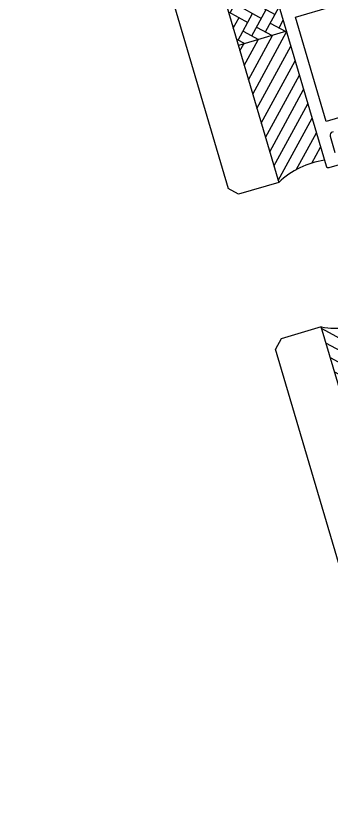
# Model space of a CAD drawing. Header units: millimetres. Extents: x 62878 to 70819, y -67946 to -61850.
# Drawn here: x 63554.8 to 63558.57, y -65193.49 to -65183.98 of the extents above; entities that cross this region are included whole.
import ezdxf

# ---------------------------------------------------------------- set-up
doc = ezdxf.new("R2010")
doc.units = ezdxf.units.MM
doc.layers.add('DOGRAMA', color=171, linetype='Continuous', lineweight=0)

msp = doc.modelspace()

# ---------------------------------------------------------------- hatches: boundary and pattern name
at = {"layer": 'DOGRAMA', "lineweight": -2}
h = msp.add_hatch(dxfattribs=at)
h.set_pattern_fill('AR-HBONE', color=256, scale=0.03, angle=433.5057849383392, style=0)
h.set_pattern_definition([(331.4266584183393, (63591.00504756624, -65169.33451714367), (0.1627786686581245, 0.04799067648917342), [0.359999999999998, -0.1199999999999995]), (61.42665841833924, (63591.11043223883, -65169.39191113976), (0.1627786686581245, 0.04799067648917342), [0.359999999999998, -0.1199999999999996])])
h.paths.add_polyline_path([(63557.88586498828, -65183.66167590517), (63557.81516804499, -65183.42188027926), (63557.23965854279, -65183.59155294317), (63557.45838861663, -65184.33345934704), (63558.03389811879, -65184.16378668319)])
h = msp.add_hatch(dxfattribs=at)
h.set_pattern_fill('ANSI31', color=256, scale=0.03999999999999999, angle=433.5057849383392, style=0)
h.set_pattern_definition([(61.42665841833924, (63608.5687641581, -65307.79260057038), (0.1115321118071118, -0.06074197918940329), [])])
h.paths.add_polyline_path([(63558.08571768793, -65184.43679857189, 0.4142135623420975), (63558.11987187056, -65184.45539942698), (63558.48820294507, -65185.704734638, 0.1532309010706403), (63557.94097222023, -65185.97032555223), (63557.53658570459, -65184.59869457201)])
h.paths.add_polyline_path([(63558.03389811879, -65184.16378668319), (63558.104318543, -65184.40264438928, 0.4142135623575963), (63558.08571768793, -65184.43679857189), (63557.53658570459, -65184.59869457201), (63557.45838861663, -65184.33345934704)])
h = msp.add_hatch(dxfattribs=at)
h.set_pattern_fill('ANSI31', color=256, scale=0.03999999999999999, angle=433.5057849383392, style=0)
h.set_pattern_definition([(331.4266584183393, (63534.89309548662, -65057.89349232275), (0.06074197918940329, 0.1115321118071118), [])])
h.paths.add_polyline_path([(63559.40350871087, -65188.90658903898, -0.4142135623420975), (63559.42210956591, -65188.87243485636), (63559.05377849141, -65187.62309964535, -0.1532309010706403), (63558.44999021191, -65187.6968540589), (63558.85437672755, -65189.06848503911)])
h.paths.add_polyline_path([(63559.50808331769, -65189.16404760021), (63559.43766289345, -65188.92518989409, -0.4142135623575963), (63559.40350871087, -65188.90658903898), (63558.85437672755, -65189.06848503911), (63558.93257381552, -65189.33372026413)])

# ---------------------------------------------------------------- linework, layer by layer
for p, q in [((63532.0564659376, -65098.17315785646), (63557.94097222017, -65185.97032555225)), ((63531.50923521275, -65098.43874877071), (63557.33718394071, -65186.04407996581)), ((63558.03389811882, -65184.16378668313), (63557.45838861663, -65184.33345934704)), ((63558.03389811882, -65184.16378668313), (63557.45838861663, -65184.33345934704)), ((63557.94097222023, -65185.97032555223), (63557.46138096837, -65186.11171943881)), ((63557.46138096839, -65186.11171943882), (63557.3371839407, -65186.04407996581)), ((63558.44999021191, -65187.6968540589), (63557.97039896012, -65187.83824794547)), ((63584.33449649454, -65275.49402175465), (63558.44999021189, -65187.6968540589)), ((63557.97039896012, -65187.83824794547), (63557.90275948702, -65187.96244497313)), ((63583.73070821504, -65275.56777616822), (63557.90275948705, -65187.96244497311))]:
    msp.add_line(p, q, dxfattribs=at)
at = {"layer": 'DOGRAMA', "linetype": 'ByBlock', "lineweight": -2}
msp.add_lwpolyline([(63560.27457381121, -65183.48913559284), (63560.6337142831, -65184.70729737249, -0.4142135623730951), (63560.59989454659, -65184.76939588635), (63560.42430659745, -65184.82116301609), (63560.39251619795, -65184.79091844473), (63560.38221766919, -65184.83357174358), (63560.326527533, -65184.84999040172, 0.9999999999999998), (63560.26897658285, -65184.86695766811), (63560.19224198251, -65184.88958068994, 0.9999999999999998), (63560.13469103233, -65184.90654795636), (63559.99560956928, -65184.94755218342, -0.4142135623730951), (63559.93351105543, -65184.91373244692), (63559.89392076716, -65184.7794468964, 0.4142135623730951), (63559.83182225334, -65184.74562715985), (63559.81263860325, -65184.75128291534, 0.4142135623730951), (63559.79234676138, -65184.78854202364), (63559.8121419055, -65184.85568479891), (63558.5076537005, -65185.24027617041), (63558.14002959537, -65183.99333891562), (63559.4445178004, -65183.60874754413)], format="xyb", dxfattribs=at)
at = {"layer": 'DOGRAMA', "lineweight": -2, "ltscale": 0.5}
for points in [[(63557.9226273988, -65183.78636963064), (63558.50799808926, -65185.77187741322, 0.4142135623730951), (63558.54525719755, -65185.79216925516), (63558.76518815381, -65185.72732884665, 0.1989616347783402)], [(63558.61794093202, -65185.61435734683), (63558.56138337738, -65185.42252084607, -0.4142135623730951), (63558.59520311393, -65185.36042233226)]]:
    msp.add_lwpolyline(points, format="xyb", dxfattribs=at)
at = {"layer": 'DOGRAMA', "lineweight": -2}
for centre, start, end in [((63558.6377315357, -65186.70938737541), 98.46553511375126, 133.3124261373018), ((63558.63437756802, -65186.6980111157), 259.5408907001681, 294.3877817226763)]:
    msp.add_arc(centre, 1.015719411173231, start, end, dxfattribs=at)

doc.saveas('drawing.dxf')
